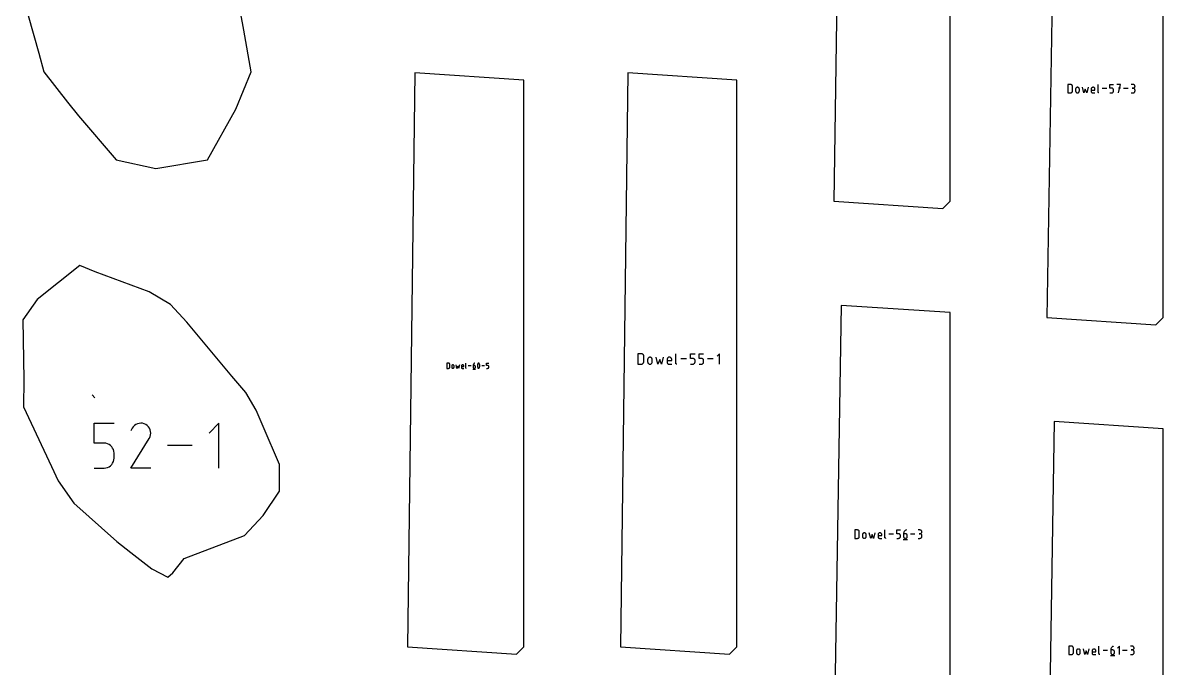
# Model space of a CAD drawing. Extents: x 0 to 12.2, y 0 to 12.
# Drawn here: x 7.122 to 8.593, y 9.373 to 10.206 of the extents above; entities that cross this region are included whole.
import ezdxf

# ---------------------------------------------------------------- set-up
doc = ezdxf.new("R2010")
doc.units = 0

msp = doc.modelspace()

# ---------------------------------------------------------------- linework, layer by layer
at = {"layer": 'annotation', "color": 1}
for p, q in [((8.474048, 10.126376), (8.470446, 10.126376)), ((8.470446, 10.126376), (8.470446, 10.115574)), ((8.474478, 10.126337), (8.474048, 10.126376)), ((8.474882, 10.126225), (8.474478, 10.126337)), ((8.475255, 10.126047), (8.474882, 10.126225)), ((8.47559, 10.12581), (8.475255, 10.126047)), ((8.475879, 10.125521), (8.47559, 10.12581)), ((8.476115, 10.125185), (8.475879, 10.125521)), ((8.476293, 10.124811), (8.476115, 10.125185)), ((8.476405, 10.124405), (8.476293, 10.124811)), ((8.476443, 10.123974), (8.476405, 10.124405)), ((8.476443, 10.117982), (8.476443, 10.123974)), ((8.476443, 10.123974), (8.476443, 10.123974)), ((8.481058, 10.121916), (8.480821, 10.121582)), ((8.481348, 10.122204), (8.481058, 10.121916)), ((8.481683, 10.12244), (8.481348, 10.122204)), ((8.482057, 10.122617), (8.481683, 10.12244)), ((8.482464, 10.122728), (8.482057, 10.122617)), ((8.482895, 10.122767), (8.482464, 10.122728)), ((8.483327, 10.122728), (8.482895, 10.122767)), ((8.482895, 10.122767), (8.482895, 10.122767)), ((8.483733, 10.122617), (8.483327, 10.122728)), ((8.484107, 10.12244), (8.483733, 10.122617)), ((8.484442, 10.122204), (8.484107, 10.12244)), ((8.484731, 10.121916), (8.484442, 10.122204)), ((8.484968, 10.121582), (8.484731, 10.121916)), ((8.491152, 10.115574), (8.489347, 10.122767)), ((8.496552, 10.122767), (8.494747, 10.115574)), ((8.501168, 10.121925), (8.500931, 10.12159)), ((8.501457, 10.122214), (8.501168, 10.121925)), ((8.501792, 10.122451), (8.501457, 10.122214)), ((8.502165, 10.122629), (8.501792, 10.122451)), ((8.502571, 10.12274), (8.502165, 10.122629)), ((8.503001, 10.122779), (8.502571, 10.12274)), ((8.503433, 10.12274), (8.503001, 10.122779)), ((8.503001, 10.122779), (8.503001, 10.122779)), ((8.503838, 10.122629), (8.503433, 10.12274)), ((8.504212, 10.122451), (8.503838, 10.122629)), ((8.504547, 10.122214), (8.504212, 10.122451)), ((8.504836, 10.121925), (8.504547, 10.122214)), ((8.505072, 10.12159), (8.504836, 10.121925)), ((8.50945, 10.11678), (8.50945, 10.126384)), ((8.524664, 10.121566), (8.524664, 10.126376)), ((8.524664, 10.126376), (8.529461, 10.126376)), ((8.538315, 10.126376), (8.533512, 10.126376)), ((8.535913, 10.115574), (8.538315, 10.126376)), ((8.55472, 10.126363), (8.552322, 10.126363)), ((8.555152, 10.126324), (8.55472, 10.126363)), ((8.555557, 10.126213), (8.555152, 10.126324)), ((8.555931, 10.126035), (8.555557, 10.126213)), ((8.555557, 10.121716), (8.555931, 10.121894)), ((8.556266, 10.125798), (8.555931, 10.126035)), ((8.555931, 10.121894), (8.556266, 10.122131)), ((8.556555, 10.125509), (8.556266, 10.125798)), ((8.556266, 10.122131), (8.556555, 10.122421)), ((8.556791, 10.125175), (8.556555, 10.125509)), ((8.556555, 10.122421), (8.556791, 10.122756)), ((8.556969, 10.124802), (8.556791, 10.125175)), ((8.556791, 10.122756), (8.556969, 10.12313)), ((8.55708, 10.124397), (8.556969, 10.124802)), ((8.556969, 10.12313), (8.55708, 10.123536)), ((8.557119, 10.123968), (8.55708, 10.124397)), ((8.55708, 10.123536), (8.557119, 10.123968)), ((8.557119, 10.123968), (8.557119, 10.123968)), ((8.470446, 10.115581), (8.474048, 10.115581)), ((8.470446, 10.115574), (8.470446, 10.115581)), ((8.474048, 10.115581), (8.474478, 10.11562)), ((8.474048, 10.115581), (8.474048, 10.115581)), ((8.474478, 10.11562), (8.474882, 10.115732)), ((8.474882, 10.115732), (8.475255, 10.115909)), ((8.475255, 10.115909), (8.47559, 10.116146)), ((8.47559, 10.116146), (8.475879, 10.116436)), ((8.475879, 10.116436), (8.476115, 10.116771)), ((8.476115, 10.116771), (8.476293, 10.117145)), ((8.476293, 10.117145), (8.476405, 10.117551)), ((8.476405, 10.117551), (8.476443, 10.117982)), ((8.480532, 10.120803), (8.480493, 10.120371)), ((8.480493, 10.120371), (8.480493, 10.117976)), ((8.480493, 10.117976), (8.480493, 10.117976)), ((8.480493, 10.117976), (8.480532, 10.117545)), ((8.480644, 10.121208), (8.480532, 10.120803)), ((8.480532, 10.117545), (8.480644, 10.117139)), ((8.480821, 10.121582), (8.480644, 10.121208)), ((8.480644, 10.117139), (8.480821, 10.116764)), ((8.480821, 10.116764), (8.481058, 10.116429)), ((8.481058, 10.116429), (8.481348, 10.11614)), ((8.481348, 10.11614), (8.481683, 10.115903)), ((8.481683, 10.115903), (8.482057, 10.115725)), ((8.482057, 10.115725), (8.482464, 10.115613)), ((8.482464, 10.115613), (8.482895, 10.115574)), ((8.482895, 10.115574), (8.483327, 10.115613)), ((8.482895, 10.115574), (8.482895, 10.115574)), ((8.483327, 10.115613), (8.483733, 10.115725)), ((8.483733, 10.115725), (8.484107, 10.115903)), ((8.484107, 10.115903), (8.484442, 10.11614)), ((8.484442, 10.11614), (8.484732, 10.116429)), ((8.484732, 10.116429), (8.484969, 10.116764)), ((8.485146, 10.121208), (8.484968, 10.121582)), ((8.484969, 10.116764), (8.485146, 10.117139)), ((8.485258, 10.120803), (8.485146, 10.121208)), ((8.485146, 10.117139), (8.485258, 10.117545)), ((8.485296, 10.120371), (8.485258, 10.120803)), ((8.485258, 10.117545), (8.485296, 10.117976)), ((8.485296, 10.117976), (8.485296, 10.120371)), ((8.485296, 10.120371), (8.485296, 10.120371)), ((8.49295, 10.120371), (8.491152, 10.115574)), ((8.494747, 10.115574), (8.49295, 10.120371)), ((8.500641, 10.120811), (8.500603, 10.120381)), ((8.500603, 10.120381), (8.500603, 10.117382)), ((8.500603, 10.119177), (8.5054, 10.119177)), ((8.500603, 10.117382), (8.500603, 10.117382)), ((8.500603, 10.117382), (8.500632, 10.117056)), ((8.500632, 10.117056), (8.500715, 10.11675)), ((8.500753, 10.121217), (8.500641, 10.120811)), ((8.500715, 10.11675), (8.500849, 10.116469)), ((8.500931, 10.12159), (8.500753, 10.121217)), ((8.500849, 10.116469), (8.501026, 10.116216)), ((8.501026, 10.116216), (8.501243, 10.115999)), ((8.501243, 10.115999), (8.501495, 10.11582)), ((8.501495, 10.11582), (8.501775, 10.115687)), ((8.501775, 10.115687), (8.50208, 10.115603)), ((8.50208, 10.115603), (8.502404, 10.115574)), ((8.502404, 10.115574), (8.505399, 10.115574)), ((8.50525, 10.121217), (8.505072, 10.12159)), ((8.505361, 10.120811), (8.50525, 10.121217)), ((8.5054, 10.120381), (8.505361, 10.120811)), ((8.5054, 10.119177), (8.5054, 10.120381)), ((8.5054, 10.120381), (8.5054, 10.120381)), ((8.509469, 10.116563), (8.50945, 10.11678)), ((8.509525, 10.116358), (8.509469, 10.116563)), ((8.509614, 10.11617), (8.509525, 10.116358)), ((8.509733, 10.116001), (8.509614, 10.11617)), ((8.509878, 10.115856), (8.509733, 10.116001)), ((8.510047, 10.115737), (8.509878, 10.115856)), ((8.510235, 10.115648), (8.510047, 10.115737)), ((8.51044, 10.115592), (8.510235, 10.115648)), ((8.510657, 10.115573), (8.51044, 10.115592)), ((8.510657, 10.115573), (8.510657, 10.115573)), ((8.520615, 10.120975), (8.514709, 10.120975)), ((8.527063, 10.121566), (8.524664, 10.121566)), ((8.524664, 10.115574), (8.527063, 10.115574)), ((8.527494, 10.121527), (8.527063, 10.121566)), ((8.527063, 10.115574), (8.527493, 10.115613)), ((8.527063, 10.115574), (8.527063, 10.115574)), ((8.527493, 10.115613), (8.527899, 10.115725)), ((8.527899, 10.121416), (8.527494, 10.121527)), ((8.528273, 10.121239), (8.527899, 10.121416)), ((8.527899, 10.115725), (8.528272, 10.115902)), ((8.528272, 10.115902), (8.528607, 10.116139)), ((8.528608, 10.121003), (8.528273, 10.121239)), ((8.528607, 10.116139), (8.528897, 10.116429)), ((8.528897, 10.120715), (8.528608, 10.121003)), ((8.529134, 10.120381), (8.528897, 10.120715)), ((8.528897, 10.116429), (8.529133, 10.116764)), ((8.529133, 10.116764), (8.529311, 10.117138)), ((8.529311, 10.120007), (8.529134, 10.120381)), ((8.529423, 10.119602), (8.529311, 10.120007)), ((8.529311, 10.117138), (8.529423, 10.117544)), ((8.529461, 10.119171), (8.529423, 10.119602)), ((8.529423, 10.117544), (8.529461, 10.117976)), ((8.529461, 10.117976), (8.529461, 10.119171)), ((8.529461, 10.119171), (8.529461, 10.119171)), ((8.538315, 10.121566), (8.535913, 10.121566)), ((8.548272, 10.120975), (8.542366, 10.120975)), ((8.552322, 10.115575), (8.55472, 10.115575)), ((8.55472, 10.121566), (8.553519, 10.121566)), ((8.553519, 10.121566), (8.55472, 10.121566)), ((8.55472, 10.121566), (8.555152, 10.121605)), ((8.555152, 10.121527), (8.55472, 10.121566)), ((8.55472, 10.121566), (8.55472, 10.121566)), ((8.55472, 10.115575), (8.555152, 10.115613)), ((8.55472, 10.115575), (8.55472, 10.115575)), ((8.555152, 10.121605), (8.555557, 10.121716)), ((8.555557, 10.121416), (8.555152, 10.121527)), ((8.555152, 10.115613), (8.555557, 10.115725)), ((8.555931, 10.121238), (8.555557, 10.121416)), ((8.555557, 10.115725), (8.555931, 10.115903)), ((8.556266, 10.121001), (8.555931, 10.121238)), ((8.555931, 10.115903), (8.556266, 10.116139)), ((8.556555, 10.120712), (8.556266, 10.121001)), ((8.556266, 10.116139), (8.556555, 10.116428)), ((8.556791, 10.120378), (8.556555, 10.120712)), ((8.556555, 10.116428), (8.556791, 10.116763)), ((8.556969, 10.120005), (8.556791, 10.120378)), ((8.556791, 10.116763), (8.556969, 10.117135)), ((8.55708, 10.1196), (8.556969, 10.120005)), ((8.556969, 10.117135), (8.55708, 10.11754)), ((8.557119, 10.119171), (8.55708, 10.1196)), ((8.55708, 10.11754), (8.557119, 10.11797)), ((8.557119, 10.11797), (8.557119, 10.119171)), ((8.557119, 10.119171), (8.557119, 10.119171)), ((7.920303, 9.778898), (7.915801, 9.778898)), ((7.915801, 9.778898), (7.915801, 9.765396)), ((7.92084, 9.778849), (7.920303, 9.778898)), ((7.921346, 9.77871), (7.92084, 9.778849)), ((7.921812, 9.778487), (7.921346, 9.77871)), ((7.92223, 9.778191), (7.921812, 9.778487)), ((7.922592, 9.777829), (7.92223, 9.778191)), ((7.922888, 9.77741), (7.922592, 9.777829)), ((7.923109, 9.776942), (7.922888, 9.77741)), ((7.923249, 9.776435), (7.923109, 9.776942)), ((7.923297, 9.775895), (7.923249, 9.776435)), ((7.923297, 9.768406), (7.923297, 9.775895)), ((7.923297, 9.775895), (7.923297, 9.775895)), ((7.928408, 9.771932), (7.92836, 9.771393)), ((7.92836, 9.771393), (7.92836, 9.768399)), ((7.928548, 9.772439), (7.928408, 9.771932)), ((7.92877, 9.772905), (7.928548, 9.772439)), ((7.929066, 9.773323), (7.92877, 9.772905)), ((7.929428, 9.773683), (7.929066, 9.773323)), ((7.929847, 9.773978), (7.929428, 9.773683)), ((7.930315, 9.7742), (7.929847, 9.773978)), ((7.930823, 9.774338), (7.930315, 9.7742)), ((7.931362, 9.774386), (7.930823, 9.774338)), ((7.931901, 9.774338), (7.931362, 9.774386)), ((7.931362, 9.774386), (7.931362, 9.774386)), ((7.932409, 9.7742), (7.931901, 9.774338)), ((7.932877, 9.773978), (7.932409, 9.7742)), ((7.933296, 9.773683), (7.932877, 9.773978)), ((7.933657, 9.773323), (7.933296, 9.773683)), ((7.933954, 9.772905), (7.933657, 9.773323)), ((7.934176, 9.772439), (7.933954, 9.772905)), ((7.934315, 9.771932), (7.934176, 9.772439)), ((7.934364, 9.771393), (7.934315, 9.771932)), ((7.934364, 9.768399), (7.934364, 9.771393)), ((7.934364, 9.771393), (7.934364, 9.771393)), ((7.941683, 9.765396), (7.939427, 9.774386)), ((7.94393, 9.771393), (7.941683, 9.765396)), ((7.946178, 9.765396), (7.94393, 9.771393)), ((7.948433, 9.774386), (7.946178, 9.765396)), ((7.953545, 9.771942), (7.953497, 9.771404)), ((7.953497, 9.771404), (7.953497, 9.767656)), ((7.953497, 9.769899), (7.959493, 9.769899)), ((7.953684, 9.772449), (7.953545, 9.771942)), ((7.953907, 9.772916), (7.953684, 9.772449)), ((7.954203, 9.773334), (7.953907, 9.772916)), ((7.954564, 9.773696), (7.954203, 9.773334)), ((7.954983, 9.773992), (7.954564, 9.773696)), ((7.95545, 9.774214), (7.954983, 9.773992)), ((7.955957, 9.774354), (7.95545, 9.774214)), ((7.956495, 9.774402), (7.955957, 9.774354)), ((7.957034, 9.774354), (7.956495, 9.774402)), ((7.956495, 9.774402), (7.956495, 9.774402)), ((7.957541, 9.774214), (7.957034, 9.774354)), ((7.958008, 9.773992), (7.957541, 9.774214)), ((7.958427, 9.773696), (7.958008, 9.773992)), ((7.958788, 9.773334), (7.958427, 9.773696)), ((7.959084, 9.772916), (7.958788, 9.773334)), ((7.959305, 9.772449), (7.959084, 9.772916)), ((7.959445, 9.771942), (7.959305, 9.772449)), ((7.959493, 9.771404), (7.959445, 9.771942)), ((7.959493, 9.769899), (7.959493, 9.771404)), ((7.959493, 9.771404), (7.959493, 9.771404)), ((7.964555, 9.766904), (7.964555, 9.778908)), ((7.978512, 9.772147), (7.97113, 9.772147)), ((7.983574, 9.772885), (7.983574, 9.778898)), ((7.983574, 9.778898), (7.98957, 9.778898)), ((7.986572, 9.772885), (7.983574, 9.772885)), ((7.98711, 9.772837), (7.986572, 9.772885)), ((7.987617, 9.772698), (7.98711, 9.772837)), ((7.988084, 9.772477), (7.987617, 9.772698)), ((7.988503, 9.772182), (7.988084, 9.772477)), ((7.988864, 9.771822), (7.988503, 9.772182)), ((7.98916, 9.771404), (7.988864, 9.771822)), ((7.989382, 9.770937), (7.98916, 9.771404)), ((7.989522, 9.77043), (7.989382, 9.770937)), ((7.98957, 9.769891), (7.989522, 9.77043)), ((7.98957, 9.768398), (7.98957, 9.769891)), ((7.98957, 9.769891), (7.98957, 9.769891)), ((7.994633, 9.772885), (7.994633, 9.778898)), ((7.994633, 9.778898), (8.000629, 9.778898)), ((7.997631, 9.772885), (7.994633, 9.772885)), ((7.99817, 9.772837), (7.997631, 9.772885)), ((7.998676, 9.772698), (7.99817, 9.772837)), ((7.999143, 9.772477), (7.998676, 9.772698)), ((7.999562, 9.772182), (7.999143, 9.772477)), ((7.999923, 9.771822), (7.999562, 9.772182)), ((8.00022, 9.771404), (7.999923, 9.771822)), ((8.000442, 9.770937), (8.00022, 9.771404)), ((8.000581, 9.77043), (8.000442, 9.770937)), ((8.000629, 9.769891), (8.000581, 9.77043)), ((8.000629, 9.768398), (8.000629, 9.769891)), ((8.000629, 9.769891), (8.000629, 9.769891)), ((8.013076, 9.772147), (8.005694, 9.772147)), ((8.02114, 9.778898), (8.018138, 9.775895)), ((8.02114, 9.765396), (8.02114, 9.778898)), ((7.671575, 9.766732), (7.669324, 9.766732)), ((7.669324, 9.766732), (7.669324, 9.759982)), ((7.669324, 9.759986), (7.671575, 9.759986)), ((7.669324, 9.759982), (7.669324, 9.759986)), ((7.671844, 9.766708), (7.671575, 9.766732)), ((7.671575, 9.759986), (7.671844, 9.76001)), ((7.671575, 9.759986), (7.671575, 9.759986)), ((7.672097, 9.766638), (7.671844, 9.766708)), ((7.671844, 9.76001), (7.672097, 9.76008)), ((7.67233, 9.766527), (7.672097, 9.766638)), ((7.672097, 9.76008), (7.67233, 9.760191)), ((7.672539, 9.766379), (7.67233, 9.766527)), ((7.67233, 9.760191), (7.672539, 9.760339)), ((7.67272, 9.766198), (7.672539, 9.766379)), ((7.672539, 9.760339), (7.67272, 9.76052)), ((7.672868, 9.765989), (7.67272, 9.766198)), ((7.67272, 9.76052), (7.672868, 9.760729)), ((7.672978, 9.765755), (7.672868, 9.765989)), ((7.672868, 9.760729), (7.672978, 9.760963)), ((7.673048, 9.765501), (7.672978, 9.765755)), ((7.672978, 9.760963), (7.673048, 9.761217)), ((7.673072, 9.765231), (7.673048, 9.765501)), ((7.673048, 9.761217), (7.673072, 9.761487)), ((7.673072, 9.761487), (7.673072, 9.765231)), ((7.673072, 9.765231), (7.673072, 9.765231)), ((7.675628, 9.763249), (7.675604, 9.76298)), ((7.675604, 9.76298), (7.675604, 9.761483)), ((7.675604, 9.761483), (7.675604, 9.761483)), ((7.675604, 9.761483), (7.675628, 9.761213)), ((7.675698, 9.763503), (7.675628, 9.763249)), ((7.675628, 9.761213), (7.675698, 9.760959)), ((7.675809, 9.763736), (7.675698, 9.763503)), ((7.675698, 9.760959), (7.675809, 9.760725)), ((7.675957, 9.763945), (7.675809, 9.763736)), ((7.675809, 9.760725), (7.675957, 9.760516)), ((7.676138, 9.764125), (7.675957, 9.763945)), ((7.675957, 9.760516), (7.676138, 9.760335)), ((7.676347, 9.764273), (7.676138, 9.764125)), ((7.676138, 9.760335), (7.676347, 9.760187)), ((7.676581, 9.764383), (7.676347, 9.764273)), ((7.676347, 9.760187), (7.676581, 9.760076)), ((7.676835, 9.764453), (7.676581, 9.764383)), ((7.676581, 9.760076), (7.676835, 9.760006)), ((7.677105, 9.764477), (7.676835, 9.764453)), ((7.676835, 9.760006), (7.677105, 9.759982)), ((7.677374, 9.764453), (7.677105, 9.764477)), ((7.677105, 9.764477), (7.677105, 9.764477)), ((7.677105, 9.759982), (7.677375, 9.760006)), ((7.677105, 9.759982), (7.677105, 9.759982)), ((7.677628, 9.764383), (7.677374, 9.764453)), ((7.677375, 9.760006), (7.677628, 9.760076)), ((7.677862, 9.764273), (7.677628, 9.764383)), ((7.677628, 9.760076), (7.677862, 9.760187)), ((7.678072, 9.764125), (7.677862, 9.764273)), ((7.677862, 9.760187), (7.678072, 9.760335)), ((7.678252, 9.763945), (7.678072, 9.764125)), ((7.678072, 9.760335), (7.678253, 9.760516)), ((7.678401, 9.763736), (7.678252, 9.763945)), ((7.678253, 9.760516), (7.678401, 9.760725)), ((7.678512, 9.763503), (7.678401, 9.763736)), ((7.678401, 9.760725), (7.678512, 9.760959)), ((7.678581, 9.763249), (7.678512, 9.763503)), ((7.678512, 9.760959), (7.678581, 9.761213)), ((7.678606, 9.76298), (7.678581, 9.763249)), ((7.678581, 9.761213), (7.678606, 9.761483)), ((7.678606, 9.761483), (7.678606, 9.76298)), ((7.678606, 9.76298), (7.678606, 9.76298)), ((7.682265, 9.759982), (7.681137, 9.764477)), ((7.683389, 9.76298), (7.682265, 9.759982)), ((7.684513, 9.759982), (7.683389, 9.76298)), ((7.68564, 9.764477), (7.684513, 9.759982)), ((7.688196, 9.763255), (7.688172, 9.762986)), ((7.688172, 9.762986), (7.688172, 9.761111)), ((7.688172, 9.762233), (7.69117, 9.762233)), ((7.688172, 9.761111), (7.688172, 9.761111)), ((7.688172, 9.761111), (7.68819, 9.760908)), ((7.68819, 9.760908), (7.688242, 9.760717)), ((7.688266, 9.763508), (7.688196, 9.763255)), ((7.688242, 9.760717), (7.688326, 9.760541)), ((7.688377, 9.763741), (7.688266, 9.763508)), ((7.688326, 9.760541), (7.688437, 9.760383)), ((7.688525, 9.763951), (7.688377, 9.763741)), ((7.688437, 9.760383), (7.688573, 9.760247)), ((7.688706, 9.764132), (7.688525, 9.763951)), ((7.688573, 9.760247), (7.68873, 9.760135)), ((7.688915, 9.76428), (7.688706, 9.764132)), ((7.68873, 9.760135), (7.688905, 9.760052)), ((7.688905, 9.760052), (7.689095, 9.76)), ((7.689149, 9.764391), (7.688915, 9.76428)), ((7.689095, 9.76), (7.689298, 9.759981)), ((7.689402, 9.76446), (7.689149, 9.764391)), ((7.689298, 9.759981), (7.69117, 9.759981)), ((7.689671, 9.764485), (7.689402, 9.76446)), ((7.689941, 9.76446), (7.689671, 9.764485)), ((7.689671, 9.764485), (7.689671, 9.764485)), ((7.690194, 9.764391), (7.689941, 9.76446)), ((7.690428, 9.76428), (7.690194, 9.764391)), ((7.690637, 9.764132), (7.690428, 9.76428)), ((7.690818, 9.763951), (7.690637, 9.764132)), ((7.690966, 9.763741), (7.690818, 9.763951)), ((7.691076, 9.763508), (7.690966, 9.763741)), ((7.691146, 9.763255), (7.691076, 9.763508)), ((7.69117, 9.762986), (7.691146, 9.763255)), ((7.69117, 9.762233), (7.69117, 9.762986)), ((7.69117, 9.762986), (7.69117, 9.762986)), ((7.693701, 9.760735), (7.693701, 9.766738)), ((7.693714, 9.760599), (7.693701, 9.760735)), ((7.693749, 9.760471), (7.693714, 9.760599)), ((7.693804, 9.760354), (7.693749, 9.760471)), ((7.693879, 9.760248), (7.693804, 9.760354)), ((7.693969, 9.760158), (7.693879, 9.760248)), ((7.694075, 9.760083), (7.693969, 9.760158)), ((7.694192, 9.760028), (7.694075, 9.760083)), ((7.69432, 9.759993), (7.694192, 9.760028)), ((7.694456, 9.759981), (7.69432, 9.759993)), ((7.694456, 9.759981), (7.694456, 9.759981)), ((7.70068, 9.763357), (7.696989, 9.763357)), ((7.703023, 9.759138), (7.706398, 9.759138)), ((7.703244, 9.764182), (7.703211, 9.763726)), ((7.703211, 9.763726), (7.703211, 9.761482)), ((7.70471, 9.763726), (7.703211, 9.763726)), ((7.703211, 9.761482), (7.703211, 9.761482)), ((7.703211, 9.761482), (7.703235, 9.761213)), ((7.703235, 9.761213), (7.703305, 9.760959)), ((7.703341, 9.764621), (7.703244, 9.764182)), ((7.703305, 9.760959), (7.703416, 9.760725)), ((7.703497, 9.765036), (7.703341, 9.764621)), ((7.703416, 9.760725), (7.703564, 9.760516)), ((7.703709, 9.765422), (7.703497, 9.765036)), ((7.703564, 9.760516), (7.703745, 9.760335)), ((7.703973, 9.765774), (7.703709, 9.765422)), ((7.703745, 9.760335), (7.703954, 9.760187)), ((7.703954, 9.760187), (7.704187, 9.760076)), ((7.704284, 9.766087), (7.703973, 9.765774)), ((7.704187, 9.760076), (7.704441, 9.760006)), ((7.704639, 9.766354), (7.704284, 9.766087)), ((7.704441, 9.760006), (7.70471, 9.759982)), ((7.705033, 9.766571), (7.704639, 9.766354)), ((7.704979, 9.763702), (7.70471, 9.763726)), ((7.70471, 9.759982), (7.704979, 9.760006)), ((7.70471, 9.759982), (7.70471, 9.759982)), ((7.705233, 9.763633), (7.704979, 9.763702)), ((7.704979, 9.760006), (7.705233, 9.760076)), ((7.705462, 9.766732), (7.705033, 9.766571)), ((7.705467, 9.763522), (7.705233, 9.763633)), ((7.705233, 9.760076), (7.705467, 9.760187)), ((7.705462, 9.766732), (7.705462, 9.766732)), ((7.705676, 9.763375), (7.705467, 9.763522)), ((7.705467, 9.760187), (7.705676, 9.760335)), ((7.705856, 9.763194), (7.705676, 9.763375)), ((7.705676, 9.760335), (7.705856, 9.760516)), ((7.706004, 9.762986), (7.705856, 9.763194)), ((7.705856, 9.760516), (7.706004, 9.760725)), ((7.706115, 9.762752), (7.706004, 9.762986)), ((7.706004, 9.760725), (7.706115, 9.760959)), ((7.706185, 9.762499), (7.706115, 9.762752)), ((7.706115, 9.760959), (7.706185, 9.761213)), ((7.706209, 9.762229), (7.706185, 9.762499)), ((7.706185, 9.761213), (7.706209, 9.761482)), ((7.706209, 9.761482), (7.706209, 9.762229)), ((7.706209, 9.762229), (7.706209, 9.762229)), ((7.708805, 9.764324), (7.708741, 9.763678)), ((7.708741, 9.763678), (7.708741, 9.763029)), ((7.708741, 9.763029), (7.708805, 9.762382)), ((7.708935, 9.764963), (7.708805, 9.764324)), ((7.708805, 9.762382), (7.708935, 9.761742)), ((7.709129, 9.765589), (7.708935, 9.764963)), ((7.708935, 9.761742), (7.709129, 9.761115)), ((7.709388, 9.766198), (7.709129, 9.765589)), ((7.709129, 9.761115), (7.709388, 9.760505)), ((7.709475, 9.766343), (7.709388, 9.766198)), ((7.709388, 9.766198), (7.709388, 9.766198)), ((7.709388, 9.760505), (7.709388, 9.760505)), ((7.709388, 9.760505), (7.709421, 9.760444)), ((7.709421, 9.760444), (7.709458, 9.760385)), ((7.709458, 9.760385), (7.709499, 9.76033)), ((7.709583, 9.766466), (7.709475, 9.766343)), ((7.709499, 9.76033), (7.709544, 9.760277)), ((7.709544, 9.760277), (7.709594, 9.760229)), ((7.70971, 9.766567), (7.709583, 9.766466)), ((7.709594, 9.760229), (7.709646, 9.760183)), ((7.709646, 9.760183), (7.709702, 9.760142)), ((7.709702, 9.760142), (7.709762, 9.760104)), ((7.709851, 9.766644), (7.70971, 9.766567)), ((7.709762, 9.760104), (7.709825, 9.760071)), ((7.709825, 9.760071), (7.709825, 9.760071)), ((7.709825, 9.760071), (7.709982, 9.760012)), ((7.710002, 9.766696), (7.709851, 9.766644)), ((7.709982, 9.760012), (7.710142, 9.759983)), ((7.710161, 9.766722), (7.710002, 9.766696)), ((7.710142, 9.759983), (7.710304, 9.759982)), ((7.710323, 9.766721), (7.710161, 9.766722)), ((7.710304, 9.759982), (7.710462, 9.760008)), ((7.710484, 9.76669), (7.710323, 9.766721)), ((7.710462, 9.760008), (7.710613, 9.760061)), ((7.710643, 9.76663), (7.710484, 9.76669)), ((7.710613, 9.760061), (7.710753, 9.760138)), ((7.710703, 9.766599), (7.710643, 9.76663)), ((7.710643, 9.76663), (7.710643, 9.76663)), ((7.710761, 9.766562), (7.710703, 9.766599)), ((7.710753, 9.760138), (7.71088, 9.760238)), ((7.710817, 9.766521), (7.710761, 9.766562)), ((7.710869, 9.766476), (7.710817, 9.766521)), ((7.710918, 9.766427), (7.710869, 9.766476)), ((7.71088, 9.760238), (7.710988, 9.760361)), ((7.710963, 9.766374), (7.710918, 9.766427)), ((7.711005, 9.766319), (7.710963, 9.766374)), ((7.710988, 9.760361), (7.711076, 9.760506)), ((7.711043, 9.76626), (7.711005, 9.766319)), ((7.711076, 9.766198), (7.711043, 9.76626)), ((7.711336, 9.765588), (7.711076, 9.766198)), ((7.711076, 9.766198), (7.711076, 9.766198)), ((7.711076, 9.760506), (7.711336, 9.761114)), ((7.711076, 9.760506), (7.711076, 9.760506)), ((7.711531, 9.764961), (7.711336, 9.765588)), ((7.711336, 9.761114), (7.711531, 9.76174)), ((7.711661, 9.764322), (7.711531, 9.764961)), ((7.711531, 9.76174), (7.711661, 9.762379)), ((7.711726, 9.763675), (7.711661, 9.764322)), ((7.711661, 9.762379), (7.711726, 9.763026)), ((7.711726, 9.763026), (7.711726, 9.763675)), ((7.717948, 9.763357), (7.714257, 9.763357)), ((7.720479, 9.763726), (7.720479, 9.766732)), ((7.720479, 9.766732), (7.723477, 9.766732)), ((7.721978, 9.763726), (7.720479, 9.763726)), ((7.720479, 9.759982), (7.721978, 9.759982)), ((7.722248, 9.763702), (7.721978, 9.763726)), ((7.721978, 9.759982), (7.722247, 9.760006)), ((7.721978, 9.759982), (7.721978, 9.759982)), ((7.722247, 9.760006), (7.722501, 9.760076)), ((7.722501, 9.763633), (7.722248, 9.763702)), ((7.722735, 9.763522), (7.722501, 9.763633)), ((7.722501, 9.760076), (7.722734, 9.760187)), ((7.722734, 9.760187), (7.722944, 9.760335)), ((7.722944, 9.763375), (7.722735, 9.763522)), ((7.723125, 9.763194), (7.722944, 9.763375)), ((7.722944, 9.760335), (7.723124, 9.760516)), ((7.723124, 9.760516), (7.723272, 9.760725)), ((7.723273, 9.762986), (7.723125, 9.763194)), ((7.723272, 9.760725), (7.723384, 9.760959)), ((7.723384, 9.762752), (7.723273, 9.762986)), ((7.723453, 9.762499), (7.723384, 9.762752)), ((7.723384, 9.760959), (7.723453, 9.761213)), ((7.723477, 9.762229), (7.723453, 9.762499)), ((7.723453, 9.761213), (7.723477, 9.761482)), ((7.723477, 9.761482), (7.723477, 9.762229)), ((7.723477, 9.762229), (7.723477, 9.762229)), ((7.915801, 9.765405), (7.920303, 9.765405)), ((7.915801, 9.765396), (7.915801, 9.765405)), ((7.920303, 9.765405), (7.92084, 9.765453)), ((7.920303, 9.765405), (7.920303, 9.765405)), ((7.92084, 9.765453), (7.921346, 9.765593)), ((7.921346, 9.765593), (7.921812, 9.765815)), ((7.921812, 9.765815), (7.92223, 9.766111)), ((7.92223, 9.766111), (7.922592, 9.766473)), ((7.922592, 9.766473), (7.922888, 9.766892)), ((7.922888, 9.766892), (7.923109, 9.767359)), ((7.923109, 9.767359), (7.923249, 9.767867)), ((7.923249, 9.767867), (7.923297, 9.768406)), ((7.92836, 9.768399), (7.92836, 9.768399)), ((7.92836, 9.768399), (7.928408, 9.767859)), ((7.928408, 9.767859), (7.928548, 9.767352)), ((7.928548, 9.767352), (7.92877, 9.766884)), ((7.92877, 9.766884), (7.929066, 9.766465)), ((7.929066, 9.766465), (7.929428, 9.766103)), ((7.929428, 9.766103), (7.929847, 9.765806)), ((7.929847, 9.765806), (7.930315, 9.765584)), ((7.930315, 9.765584), (7.930823, 9.765445)), ((7.930823, 9.765445), (7.931362, 9.765396)), ((7.931362, 9.765396), (7.931902, 9.765445)), ((7.931362, 9.765396), (7.931362, 9.765396)), ((7.931902, 9.765445), (7.932409, 9.765584)), ((7.932409, 9.765584), (7.932877, 9.765806)), ((7.932877, 9.765806), (7.933296, 9.766103)), ((7.933296, 9.766103), (7.933658, 9.766465)), ((7.933658, 9.766465), (7.933954, 9.766884)), ((7.933954, 9.766884), (7.934176, 9.767352)), ((7.934176, 9.767352), (7.934315, 9.767859)), ((7.934315, 9.767859), (7.934364, 9.768399)), ((7.953497, 9.767656), (7.953497, 9.767656)), ((7.953497, 9.767656), (7.953533, 9.767249)), ((7.953533, 9.767249), (7.953637, 9.766866)), ((7.953637, 9.766866), (7.953804, 9.766514)), ((7.953804, 9.766514), (7.954026, 9.766199)), ((7.954026, 9.766199), (7.954298, 9.765927)), ((7.954298, 9.765927), (7.954612, 9.765704)), ((7.954612, 9.765704), (7.954963, 9.765537)), ((7.954963, 9.765537), (7.955343, 9.765432)), ((7.955343, 9.765432), (7.955748, 9.765396)), ((7.955748, 9.765396), (7.959492, 9.765396)), ((7.96458, 9.766632), (7.964555, 9.766904)), ((7.96465, 9.766376), (7.96458, 9.766632)), ((7.964761, 9.76614), (7.96465, 9.766376)), ((7.96491, 9.76593), (7.964761, 9.76614)), ((7.965091, 9.765748), (7.96491, 9.76593)), ((7.965302, 9.765599), (7.965091, 9.765748)), ((7.965537, 9.765488), (7.965302, 9.765599)), ((7.965793, 9.765418), (7.965537, 9.765488)), ((7.966065, 9.765394), (7.965793, 9.765418)), ((7.966065, 9.765394), (7.966065, 9.765394)), ((7.983574, 9.765396), (7.986572, 9.765396)), ((7.986572, 9.765396), (7.98711, 9.765445)), ((7.986572, 9.765396), (7.986572, 9.765396)), ((7.98711, 9.765445), (7.987617, 9.765584)), ((7.987617, 9.765584), (7.988084, 9.765806)), ((7.988084, 9.765806), (7.988502, 9.766102)), ((7.988502, 9.766102), (7.988864, 9.766464)), ((7.988864, 9.766464), (7.98916, 9.766883)), ((7.98916, 9.766883), (7.989382, 9.767351)), ((7.989382, 9.767351), (7.989522, 9.767858)), ((7.989522, 9.767858), (7.98957, 9.768398)), ((7.994633, 9.765396), (7.997631, 9.765396)), ((7.997631, 9.765396), (7.998169, 9.765445)), ((7.997631, 9.765396), (7.997631, 9.765396)), ((7.998169, 9.765445), (7.998676, 9.765584)), ((7.998676, 9.765584), (7.999143, 9.765806)), ((7.999143, 9.765806), (7.999562, 9.766102)), ((7.999562, 9.766102), (7.999923, 9.766464)), ((7.999923, 9.766464), (8.000219, 9.766883)), ((8.000219, 9.766883), (8.000441, 9.767351)), ((8.000441, 9.767351), (8.000581, 9.767858)), ((8.000581, 9.767858), (8.000629, 9.768398)), ((7.211941, 9.725832), (7.215098, 9.721733)), ((7.214226, 9.663415), (7.214226, 9.689203)), ((7.214226, 9.689203), (7.239945, 9.689203)), ((7.263391, 9.682764), (7.261702, 9.679525)), ((7.264731, 9.684664), (7.263391, 9.682764)), ((7.266339, 9.686251), (7.264731, 9.684664)), ((7.268165, 9.68751), (7.266339, 9.686251)), ((7.270162, 9.688431), (7.268165, 9.68751)), ((7.27228, 9.688999), (7.270162, 9.688431)), ((7.274469, 9.689202), (7.27228, 9.688999)), ((7.276682, 9.689028), (7.274469, 9.689202)), ((7.27887, 9.688463), (7.276682, 9.689028)), ((7.280982, 9.687496), (7.27887, 9.688463)), ((7.282872, 9.686154), (7.280982, 9.687496)), ((7.280982, 9.687496), (7.280982, 9.687496)), ((7.284452, 9.684544), (7.282872, 9.686154)), ((7.285708, 9.682715), (7.284452, 9.684544)), ((7.286626, 9.680716), (7.285708, 9.682715)), ((7.287193, 9.678597), (7.286626, 9.680716)), ((7.375361, 9.689203), (7.362487, 9.676326)), ((7.375361, 9.631294), (7.375361, 9.689203)), ((7.261666, 9.631293), (7.285431, 9.669552)), ((7.285431, 9.669552), (7.285459, 9.669587)), ((7.285431, 9.669552), (7.285431, 9.669552)), ((7.285459, 9.669587), (7.285487, 9.669623)), ((7.285487, 9.669623), (7.285513, 9.669659)), ((7.285513, 9.669659), (7.285538, 9.669696)), ((7.285538, 9.669696), (7.285563, 9.669734)), ((7.285563, 9.669734), (7.285588, 9.669774)), ((7.285588, 9.669774), (7.285612, 9.669815)), ((7.285612, 9.669815), (7.285636, 9.669859)), ((7.285636, 9.669859), (7.28566, 9.669905)), ((7.28566, 9.669905), (7.286641, 9.672011)), ((7.28566, 9.669905), (7.28566, 9.669905)), ((7.286641, 9.672011), (7.287214, 9.674195)), ((7.287394, 9.676407), (7.287193, 9.678597)), ((7.287214, 9.674195), (7.287394, 9.676407)), ((7.227086, 9.663415), (7.214226, 9.663415)), ((7.229395, 9.663209), (7.227086, 9.663415)), ((7.231569, 9.662614), (7.229395, 9.663209)), ((7.233572, 9.661665), (7.231569, 9.662614)), ((7.235367, 9.6604), (7.233572, 9.661665)), ((7.236918, 9.658854), (7.235367, 9.6604)), ((7.238187, 9.657062), (7.236918, 9.658854)), ((7.23914, 9.655061), (7.238187, 9.657062)), ((7.239738, 9.652886), (7.23914, 9.655061)), ((7.239945, 9.650574), (7.239738, 9.652886)), ((7.340775, 9.660249), (7.309111, 9.660249)), ((7.236916, 9.635874), (7.238187, 9.637671)), ((7.238187, 9.637671), (7.239139, 9.639677)), ((7.239139, 9.639677), (7.239738, 9.641854)), ((7.239738, 9.641854), (7.239945, 9.644168)), ((7.239945, 9.644168), (7.239945, 9.650574)), ((7.239945, 9.650574), (7.239945, 9.650574)), ((7.214226, 9.631294), (7.227086, 9.631294)), ((7.227086, 9.631294), (7.229394, 9.631501)), ((7.227086, 9.631294), (7.227086, 9.631294)), ((7.229394, 9.631501), (7.231567, 9.6321)), ((7.231567, 9.6321), (7.23357, 9.633052)), ((7.23357, 9.633052), (7.235365, 9.634323)), ((7.235365, 9.634323), (7.236916, 9.635874)), ((7.287385, 9.631293), (7.261666, 9.631293)), ((8.199051, 9.551376), (8.195449, 9.551376)), ((8.195449, 9.551376), (8.195449, 9.540574)), ((8.199481, 9.551337), (8.199051, 9.551376)), ((8.199885, 9.551225), (8.199481, 9.551337)), ((8.200258, 9.551047), (8.199885, 9.551225)), ((8.200593, 9.55081), (8.200258, 9.551047)), ((8.200882, 9.550521), (8.200593, 9.55081)), ((8.201118, 9.550185), (8.200882, 9.550521)), ((8.201296, 9.549811), (8.201118, 9.550185)), ((8.201408, 9.549405), (8.201296, 9.549811)), ((8.201446, 9.548974), (8.201408, 9.549405)), ((8.201446, 9.542982), (8.201446, 9.548974)), ((8.201446, 9.548974), (8.201446, 9.548974)), ((8.234453, 9.54178), (8.234453, 9.551384)), ((8.249667, 9.546566), (8.249667, 9.551376)), ((8.249667, 9.551376), (8.254465, 9.551376)), ((8.258973, 9.548661), (8.258723, 9.547997)), ((8.259313, 9.549279), (8.258973, 9.548661)), ((8.259735, 9.549843), (8.259313, 9.549279)), ((8.260233, 9.550343), (8.259735, 9.549843)), ((8.2608, 9.550771), (8.260233, 9.550343)), ((8.261431, 9.551118), (8.2608, 9.550771)), ((8.262118, 9.551376), (8.261431, 9.551118)), ((8.262118, 9.551376), (8.262118, 9.551376)), ((8.279717, 9.551363), (8.277319, 9.551363)), ((8.280148, 9.551324), (8.279717, 9.551363)), ((8.280554, 9.551213), (8.280148, 9.551324)), ((8.280928, 9.551035), (8.280554, 9.551213)), ((8.281263, 9.550798), (8.280928, 9.551035)), ((8.281552, 9.550509), (8.281263, 9.550798)), ((8.281788, 9.550175), (8.281552, 9.550509)), ((8.281966, 9.549802), (8.281788, 9.550175)), ((8.281788, 9.547756), (8.281966, 9.54813)), ((8.282077, 9.549397), (8.281966, 9.549802)), ((8.281966, 9.54813), (8.282077, 9.548536)), ((8.282116, 9.548968), (8.282077, 9.549397)), ((8.282077, 9.548536), (8.282116, 9.548968)), ((8.282116, 9.548968), (8.282116, 9.548968)), ((8.195449, 9.540581), (8.199051, 9.540581)), ((8.195449, 9.540574), (8.195449, 9.540581)), ((8.199051, 9.540581), (8.199481, 9.54062)), ((8.199051, 9.540581), (8.199051, 9.540581)), ((8.199481, 9.54062), (8.199885, 9.540732)), ((8.199885, 9.540732), (8.200258, 9.540909)), ((8.200258, 9.540909), (8.200593, 9.541146)), ((8.200593, 9.541146), (8.200882, 9.541436)), ((8.200882, 9.541436), (8.201118, 9.541771)), ((8.201118, 9.541771), (8.201296, 9.542145)), ((8.201296, 9.542145), (8.201408, 9.542551)), ((8.201408, 9.542551), (8.201446, 9.542982)), ((8.205535, 9.545803), (8.205496, 9.545371)), ((8.205496, 9.545371), (8.205496, 9.542976)), ((8.205496, 9.542976), (8.205496, 9.542976)), ((8.205496, 9.542976), (8.205535, 9.542545)), ((8.205647, 9.546208), (8.205535, 9.545803)), ((8.205535, 9.542545), (8.205647, 9.542139)), ((8.205824, 9.546582), (8.205647, 9.546208)), ((8.205647, 9.542139), (8.205824, 9.541764)), ((8.206061, 9.546916), (8.205824, 9.546582)), ((8.205824, 9.541764), (8.206061, 9.541429)), ((8.206351, 9.547204), (8.206061, 9.546916)), ((8.206061, 9.541429), (8.206351, 9.54114)), ((8.206686, 9.54744), (8.206351, 9.547204)), ((8.206351, 9.54114), (8.206686, 9.540903)), ((8.20706, 9.547617), (8.206686, 9.54744)), ((8.206686, 9.540903), (8.20706, 9.540725)), ((8.207467, 9.547728), (8.20706, 9.547617)), ((8.20706, 9.540725), (8.207467, 9.540613)), ((8.207898, 9.547767), (8.207467, 9.547728)), ((8.207467, 9.540613), (8.207898, 9.540574)), ((8.20833, 9.547728), (8.207898, 9.547767)), ((8.207898, 9.547767), (8.207898, 9.547767)), ((8.207898, 9.540574), (8.20833, 9.540613)), ((8.207898, 9.540574), (8.207898, 9.540574)), ((8.208736, 9.547617), (8.20833, 9.547728)), ((8.20833, 9.540613), (8.208736, 9.540725)), ((8.20911, 9.54744), (8.208736, 9.547617)), ((8.208736, 9.540725), (8.20911, 9.540903)), ((8.209445, 9.547204), (8.20911, 9.54744)), ((8.20911, 9.540903), (8.209445, 9.54114)), ((8.209734, 9.546916), (8.209445, 9.547204)), ((8.209445, 9.54114), (8.209735, 9.541429)), ((8.209971, 9.546582), (8.209734, 9.546916)), ((8.209735, 9.541429), (8.209972, 9.541764)), ((8.210149, 9.546208), (8.209971, 9.546582)), ((8.209972, 9.541764), (8.210149, 9.542139)), ((8.210261, 9.545803), (8.210149, 9.546208)), ((8.210149, 9.542139), (8.210261, 9.542545)), ((8.2103, 9.545371), (8.210261, 9.545803)), ((8.210261, 9.542545), (8.2103, 9.542976)), ((8.2103, 9.542976), (8.2103, 9.545371)), ((8.2103, 9.545371), (8.2103, 9.545371)), ((8.216155, 9.540574), (8.21435, 9.547767)), ((8.217953, 9.545371), (8.216155, 9.540574)), ((8.21975, 9.540574), (8.217953, 9.545371)), ((8.221555, 9.547767), (8.21975, 9.540574)), ((8.225644, 9.545811), (8.225606, 9.545381)), ((8.225606, 9.545381), (8.225606, 9.542382)), ((8.225606, 9.544177), (8.230403, 9.544177)), ((8.225606, 9.542382), (8.225606, 9.542382)), ((8.225606, 9.542382), (8.225635, 9.542056)), ((8.225635, 9.542056), (8.225718, 9.54175)), ((8.225756, 9.546217), (8.225644, 9.545811)), ((8.225718, 9.54175), (8.225852, 9.541469)), ((8.225934, 9.54659), (8.225756, 9.546217)), ((8.225852, 9.541469), (8.226029, 9.541216)), ((8.226171, 9.546925), (8.225934, 9.54659)), ((8.226029, 9.541216), (8.226247, 9.540999)), ((8.22646, 9.547214), (8.226171, 9.546925)), ((8.226247, 9.540999), (8.226498, 9.54082)), ((8.226795, 9.547451), (8.22646, 9.547214)), ((8.226498, 9.54082), (8.226778, 9.540687)), ((8.226778, 9.540687), (8.227083, 9.540603)), ((8.227168, 9.547629), (8.226795, 9.547451)), ((8.227083, 9.540603), (8.227407, 9.540574)), ((8.227574, 9.54774), (8.227168, 9.547629)), ((8.227407, 9.540574), (8.230402, 9.540574)), ((8.228004, 9.547779), (8.227574, 9.54774)), ((8.228436, 9.54774), (8.228004, 9.547779)), ((8.228004, 9.547779), (8.228004, 9.547779)), ((8.228841, 9.547629), (8.228436, 9.54774)), ((8.229215, 9.547451), (8.228841, 9.547629)), ((8.22955, 9.547214), (8.229215, 9.547451)), ((8.229839, 9.546925), (8.22955, 9.547214)), ((8.230075, 9.54659), (8.229839, 9.546925)), ((8.230253, 9.546217), (8.230075, 9.54659)), ((8.230364, 9.545811), (8.230253, 9.546217)), ((8.230403, 9.545381), (8.230364, 9.545811)), ((8.230403, 9.544177), (8.230403, 9.545381)), ((8.230403, 9.545381), (8.230403, 9.545381)), ((8.234472, 9.541563), (8.234453, 9.54178)), ((8.234528, 9.541358), (8.234472, 9.541563)), ((8.234617, 9.54117), (8.234528, 9.541358)), ((8.234736, 9.541001), (8.234617, 9.54117)), ((8.234881, 9.540856), (8.234736, 9.541001)), ((8.23505, 9.540737), (8.234881, 9.540856)), ((8.235238, 9.540648), (8.23505, 9.540737)), ((8.235443, 9.540592), (8.235238, 9.540648)), ((8.235661, 9.540573), (8.235443, 9.540592)), ((8.235661, 9.540573), (8.235661, 9.540573)), ((8.245618, 9.545975), (8.239712, 9.545975)), ((8.252066, 9.546566), (8.249667, 9.546566)), ((8.249667, 9.540574), (8.252066, 9.540574)), ((8.252497, 9.546527), (8.252066, 9.546566)), ((8.252066, 9.540574), (8.252496, 9.540613)), ((8.252066, 9.540574), (8.252066, 9.540574)), ((8.252496, 9.540613), (8.252902, 9.540725)), ((8.252902, 9.546416), (8.252497, 9.546527)), ((8.253276, 9.546239), (8.252902, 9.546416)), ((8.252902, 9.540725), (8.253275, 9.540902)), ((8.253275, 9.540902), (8.25361, 9.541139)), ((8.253611, 9.546003), (8.253276, 9.546239)), ((8.25361, 9.541139), (8.2539, 9.541429)), ((8.2539, 9.545715), (8.253611, 9.546003)), ((8.254137, 9.545381), (8.2539, 9.545715)), ((8.2539, 9.541429), (8.254137, 9.541764)), ((8.254314, 9.545007), (8.254137, 9.545381)), ((8.254137, 9.541764), (8.254314, 9.542138)), ((8.254426, 9.544602), (8.254314, 9.545007)), ((8.254314, 9.542138), (8.254426, 9.542544)), ((8.254465, 9.544171), (8.254426, 9.544602)), ((8.254426, 9.542544), (8.254465, 9.542976)), ((8.254465, 9.542976), (8.254465, 9.544171)), ((8.254465, 9.544171), (8.254465, 9.544171)), ((8.258215, 9.539224), (8.263615, 9.539224)), ((8.258568, 9.547296), (8.258515, 9.546566)), ((8.258515, 9.546566), (8.258515, 9.542976)), ((8.260913, 9.546566), (8.258515, 9.546566)), ((8.258515, 9.542976), (8.258515, 9.542976)), ((8.258515, 9.542976), (8.258554, 9.542544)), ((8.258554, 9.542544), (8.258665, 9.542138)), ((8.258723, 9.547997), (8.258568, 9.547296)), ((8.258665, 9.542138), (8.258843, 9.541764)), ((8.258843, 9.541764), (8.25908, 9.541429)), ((8.25908, 9.541429), (8.259369, 9.541139)), ((8.259369, 9.541139), (8.259704, 9.540902)), ((8.259704, 9.540902), (8.260078, 9.540725)), ((8.260078, 9.540725), (8.260483, 9.540613)), ((8.260483, 9.540613), (8.260913, 9.540574)), ((8.261345, 9.546527), (8.260913, 9.546566)), ((8.260913, 9.540574), (8.261345, 9.540613)), ((8.260913, 9.540574), (8.260913, 9.540574)), ((8.261751, 9.546416), (8.261345, 9.546527)), ((8.261345, 9.540613), (8.261751, 9.540725)), ((8.262124, 9.546239), (8.261751, 9.546416)), ((8.261751, 9.540725), (8.262124, 9.540902)), ((8.262459, 9.546003), (8.262124, 9.546239)), ((8.262124, 9.540902), (8.262459, 9.541139)), ((8.262748, 9.545715), (8.262459, 9.546003)), ((8.262459, 9.541139), (8.262748, 9.541429)), ((8.262985, 9.545381), (8.262748, 9.545715)), ((8.262748, 9.541429), (8.262985, 9.541764)), ((8.263162, 9.545007), (8.262985, 9.545381)), ((8.262985, 9.541764), (8.263162, 9.542138)), ((8.263273, 9.544602), (8.263162, 9.545007)), ((8.263162, 9.542138), (8.263273, 9.542544)), ((8.263312, 9.544171), (8.263273, 9.544602)), ((8.263273, 9.542544), (8.263312, 9.542976)), ((8.263312, 9.542976), (8.263312, 9.544171)), ((8.263312, 9.544171), (8.263312, 9.544171)), ((8.273269, 9.545975), (8.267363, 9.545975)), ((8.277319, 9.540575), (8.279717, 9.540575)), ((8.279717, 9.546566), (8.278516, 9.546566)), ((8.278516, 9.546566), (8.279717, 9.546566)), ((8.279717, 9.546566), (8.280148, 9.546605)), ((8.280148, 9.546527), (8.279717, 9.546566)), ((8.279717, 9.546566), (8.279717, 9.546566)), ((8.279717, 9.540575), (8.280148, 9.540613)), ((8.279717, 9.540575), (8.279717, 9.540575)), ((8.280148, 9.546605), (8.280554, 9.546716)), ((8.280554, 9.546416), (8.280148, 9.546527)), ((8.280148, 9.540613), (8.280554, 9.540725)), ((8.280554, 9.546716), (8.280928, 9.546894)), ((8.280928, 9.546238), (8.280554, 9.546416)), ((8.280554, 9.540725), (8.280928, 9.540903)), ((8.280928, 9.546894), (8.281263, 9.547131)), ((8.281263, 9.546001), (8.280928, 9.546238)), ((8.280928, 9.540903), (8.281263, 9.541139)), ((8.281263, 9.547131), (8.281552, 9.547421)), ((8.281552, 9.545712), (8.281263, 9.546001)), ((8.281263, 9.541139), (8.281552, 9.541428)), ((8.281552, 9.547421), (8.281788, 9.547756)), ((8.281788, 9.545378), (8.281552, 9.545712)), ((8.281552, 9.541428), (8.281788, 9.541763)), ((8.281966, 9.545005), (8.281788, 9.545378)), ((8.281788, 9.541763), (8.281966, 9.542135)), ((8.282077, 9.5446), (8.281966, 9.545005)), ((8.281966, 9.542135), (8.282077, 9.54254)), ((8.282116, 9.544171), (8.282077, 9.5446)), ((8.282077, 9.54254), (8.282116, 9.54297)), ((8.282116, 9.54297), (8.282116, 9.544171)), ((8.282116, 9.544171), (8.282116, 9.544171)), ((8.475249, 9.401376), (8.471647, 9.401376)), ((8.471647, 9.401376), (8.471647, 9.390574)), ((8.475679, 9.401337), (8.475249, 9.401376)), ((8.476083, 9.401225), (8.475679, 9.401337)), ((8.476456, 9.401047), (8.476083, 9.401225)), ((8.476791, 9.40081), (8.476456, 9.401047)), ((8.510651, 9.39178), (8.510651, 9.401384)), ((8.528781, 9.401118), (8.528151, 9.400771)), ((8.529468, 9.401376), (8.528781, 9.401118)), ((8.529468, 9.401376), (8.529468, 9.401376)), ((8.537114, 9.401376), (8.534713, 9.398974)), ((8.537114, 9.390574), (8.537114, 9.401376)), ((8.553519, 9.401363), (8.551121, 9.401363)), ((8.553951, 9.401324), (8.553519, 9.401363)), ((8.554356, 9.401213), (8.553951, 9.401324)), ((8.55473, 9.401035), (8.554356, 9.401213)), ((8.555065, 9.400798), (8.55473, 9.401035)), ((8.471647, 9.390581), (8.475249, 9.390581)), ((8.471647, 9.390574), (8.471647, 9.390581)), ((8.475249, 9.390581), (8.475679, 9.39062)), ((8.475249, 9.390581), (8.475249, 9.390581)), ((8.475679, 9.39062), (8.476083, 9.390732)), ((8.476083, 9.390732), (8.476456, 9.390909)), ((8.476456, 9.390909), (8.476791, 9.391146)), ((8.47708, 9.400521), (8.476791, 9.40081)), ((8.476791, 9.391146), (8.47708, 9.391436)), ((8.477316, 9.400185), (8.47708, 9.400521)), ((8.47708, 9.391436), (8.477316, 9.391771)), ((8.477494, 9.399811), (8.477316, 9.400185)), ((8.477316, 9.391771), (8.477494, 9.392145)), ((8.477606, 9.399405), (8.477494, 9.399811)), ((8.477494, 9.392145), (8.477606, 9.392551)), ((8.477644, 9.398974), (8.477606, 9.399405)), ((8.477606, 9.392551), (8.477644, 9.392982)), ((8.477644, 9.392982), (8.477644, 9.398974)), ((8.477644, 9.398974), (8.477644, 9.398974)), ((8.481733, 9.395803), (8.481694, 9.395371)), ((8.481694, 9.395371), (8.481694, 9.392976)), ((8.481694, 9.392976), (8.481694, 9.392976)), ((8.481694, 9.392976), (8.481733, 9.392545)), ((8.481845, 9.396208), (8.481733, 9.395803)), ((8.481733, 9.392545), (8.481845, 9.392139)), ((8.482022, 9.396582), (8.481845, 9.396208)), ((8.481845, 9.392139), (8.482022, 9.391764)), ((8.482259, 9.396916), (8.482022, 9.396582)), ((8.482022, 9.391764), (8.482259, 9.391429)), ((8.482549, 9.397204), (8.482259, 9.396916)), ((8.482259, 9.391429), (8.482549, 9.39114)), ((8.482884, 9.39744), (8.482549, 9.397204)), ((8.482549, 9.39114), (8.482884, 9.390903)), ((8.483258, 9.397617), (8.482884, 9.39744)), ((8.482884, 9.390903), (8.483258, 9.390725)), ((8.483665, 9.397728), (8.483258, 9.397617)), ((8.483258, 9.390725), (8.483665, 9.390613)), ((8.484096, 9.397767), (8.483665, 9.397728)), ((8.483665, 9.390613), (8.484096, 9.390574)), ((8.484528, 9.397728), (8.484096, 9.397767)), ((8.484096, 9.397767), (8.484096, 9.397767)), ((8.484096, 9.390574), (8.484528, 9.390613)), ((8.484096, 9.390574), (8.484096, 9.390574)), ((8.484934, 9.397617), (8.484528, 9.397728)), ((8.484528, 9.390613), (8.484934, 9.390725)), ((8.485308, 9.39744), (8.484934, 9.397617)), ((8.484934, 9.390725), (8.485308, 9.390903)), ((8.485643, 9.397204), (8.485308, 9.39744)), ((8.485308, 9.390903), (8.485643, 9.39114)), ((8.485932, 9.396916), (8.485643, 9.397204)), ((8.485643, 9.39114), (8.485933, 9.391429)), ((8.486169, 9.396582), (8.485932, 9.396916)), ((8.485933, 9.391429), (8.486169, 9.391764)), ((8.486347, 9.396208), (8.486169, 9.396582)), ((8.486169, 9.391764), (8.486347, 9.392139)), ((8.486459, 9.395803), (8.486347, 9.396208)), ((8.486347, 9.392139), (8.486459, 9.392545)), ((8.486497, 9.395371), (8.486459, 9.395803)), ((8.486459, 9.392545), (8.486497, 9.392976)), ((8.486497, 9.392976), (8.486497, 9.395371)), ((8.486497, 9.395371), (8.486497, 9.395371)), ((8.492353, 9.390574), (8.490548, 9.397767)), ((8.494151, 9.395371), (8.492353, 9.390574)), ((8.495948, 9.390574), (8.494151, 9.395371)), ((8.497753, 9.397767), (8.495948, 9.390574)), ((8.501842, 9.395811), (8.501804, 9.395381)), ((8.501804, 9.395381), (8.501804, 9.392382)), ((8.501804, 9.394177), (8.506601, 9.394177)), ((8.501804, 9.392382), (8.501804, 9.392382)), ((8.501804, 9.392382), (8.501833, 9.392056)), ((8.501833, 9.392056), (8.501916, 9.39175)), ((8.501954, 9.396217), (8.501842, 9.395811)), ((8.501916, 9.39175), (8.50205, 9.391469)), ((8.502132, 9.39659), (8.501954, 9.396217)), ((8.50205, 9.391469), (8.502227, 9.391216)), ((8.502369, 9.396925), (8.502132, 9.39659)), ((8.502227, 9.391216), (8.502444, 9.390999)), ((8.502658, 9.397214), (8.502369, 9.396925)), ((8.502444, 9.390999), (8.502696, 9.39082)), ((8.502993, 9.397451), (8.502658, 9.397214)), ((8.502696, 9.39082), (8.502976, 9.390687)), ((8.502976, 9.390687), (8.503281, 9.390603)), ((8.503366, 9.397629), (8.502993, 9.397451)), ((8.503281, 9.390603), (8.503605, 9.390574)), ((8.503772, 9.39774), (8.503366, 9.397629)), ((8.503605, 9.390574), (8.5066, 9.390574)), ((8.504202, 9.397779), (8.503772, 9.39774)), ((8.504633, 9.39774), (8.504202, 9.397779)), ((8.504202, 9.397779), (8.504202, 9.397779)), ((8.505039, 9.397629), (8.504633, 9.39774)), ((8.505413, 9.397451), (8.505039, 9.397629)), ((8.505748, 9.397214), (8.505413, 9.397451)), ((8.506037, 9.396925), (8.505748, 9.397214)), ((8.506273, 9.39659), (8.506037, 9.396925)), ((8.506451, 9.396217), (8.506273, 9.39659)), ((8.506562, 9.395811), (8.506451, 9.396217)), ((8.506601, 9.395381), (8.506562, 9.395811)), ((8.506601, 9.394177), (8.506601, 9.395381)), ((8.506601, 9.395381), (8.506601, 9.395381)), ((8.51067, 9.391563), (8.510651, 9.39178)), ((8.510726, 9.391358), (8.51067, 9.391563)), ((8.510815, 9.39117), (8.510726, 9.391358)), ((8.510934, 9.391001), (8.510815, 9.39117)), ((8.511079, 9.390856), (8.510934, 9.391001)), ((8.511248, 9.390737), (8.511079, 9.390856)), ((8.511436, 9.390648), (8.511248, 9.390737)), ((8.511641, 9.390592), (8.511436, 9.390648)), ((8.511858, 9.390573), (8.511641, 9.390592)), ((8.511858, 9.390573), (8.511858, 9.390573)), ((8.521816, 9.395975), (8.51591, 9.395975)), ((8.525565, 9.389224), (8.530966, 9.389224)), ((8.525919, 9.397296), (8.525865, 9.396566)), ((8.525865, 9.396566), (8.525865, 9.392976)), ((8.528264, 9.396566), (8.525865, 9.396566)), ((8.525865, 9.392976), (8.525865, 9.392976)), ((8.525865, 9.392976), (8.525904, 9.392544)), ((8.525904, 9.392544), (8.526016, 9.392138)), ((8.526074, 9.397997), (8.525919, 9.397296)), ((8.526016, 9.392138), (8.526193, 9.391764)), ((8.526324, 9.398661), (8.526074, 9.397997)), ((8.526193, 9.391764), (8.52643, 9.391429)), ((8.526663, 9.399279), (8.526324, 9.398661)), ((8.52643, 9.391429), (8.52672, 9.391139)), ((8.527085, 9.399843), (8.526663, 9.399279)), ((8.52672, 9.391139), (8.527054, 9.390902)), ((8.527054, 9.390902), (8.527428, 9.390725)), ((8.527583, 9.400343), (8.527085, 9.399843)), ((8.527428, 9.390725), (8.527833, 9.390613)), ((8.528151, 9.400771), (8.527583, 9.400343)), ((8.527833, 9.390613), (8.528264, 9.390574)), ((8.528695, 9.396527), (8.528264, 9.396566)), ((8.528264, 9.390574), (8.528695, 9.390613)), ((8.528264, 9.390574), (8.528264, 9.390574)), ((8.529101, 9.396416), (8.528695, 9.396527)), ((8.528695, 9.390613), (8.529101, 9.390725)), ((8.529475, 9.396239), (8.529101, 9.396416)), ((8.529101, 9.390725), (8.529475, 9.390902)), ((8.52981, 9.396003), (8.529475, 9.396239)), ((8.529475, 9.390902), (8.52981, 9.391139)), ((8.530099, 9.395715), (8.52981, 9.396003)), ((8.52981, 9.391139), (8.530099, 9.391429)), ((8.530335, 9.395381), (8.530099, 9.395715)), ((8.530099, 9.391429), (8.530335, 9.391764)), ((8.530512, 9.395007), (8.530335, 9.395381)), ((8.530335, 9.391764), (8.530512, 9.392138)), ((8.530624, 9.394602), (8.530512, 9.395007)), ((8.530512, 9.392138), (8.530624, 9.392544)), ((8.530662, 9.394171), (8.530624, 9.394602)), ((8.530624, 9.392544), (8.530662, 9.392976)), ((8.530662, 9.392976), (8.530662, 9.394171)), ((8.530662, 9.394171), (8.530662, 9.394171)), ((8.547071, 9.395975), (8.541165, 9.395975)), ((8.551121, 9.390575), (8.553519, 9.390575)), ((8.553519, 9.396566), (8.552318, 9.396566)), ((8.552318, 9.396566), (8.553519, 9.396566)), ((8.553519, 9.396566), (8.553951, 9.396605)), ((8.553951, 9.396527), (8.553519, 9.396566)), ((8.553519, 9.396566), (8.553519, 9.396566)), ((8.553519, 9.390575), (8.553951, 9.390613)), ((8.553519, 9.390575), (8.553519, 9.390575)), ((8.553951, 9.396605), (8.554356, 9.396716)), ((8.554356, 9.396416), (8.553951, 9.396527)), ((8.553951, 9.390613), (8.554356, 9.390725)), ((8.554356, 9.396716), (8.55473, 9.396894)), ((8.55473, 9.396238), (8.554356, 9.396416)), ((8.554356, 9.390725), (8.55473, 9.390903)), ((8.55473, 9.396894), (8.555065, 9.397131)), ((8.555065, 9.396001), (8.55473, 9.396238)), ((8.55473, 9.390903), (8.555065, 9.391139)), ((8.555354, 9.400509), (8.555065, 9.400798)), ((8.555065, 9.397131), (8.555354, 9.397421)), ((8.555354, 9.395712), (8.555065, 9.396001)), ((8.555065, 9.391139), (8.555354, 9.391428)), ((8.55559, 9.400175), (8.555354, 9.400509)), ((8.555354, 9.397421), (8.55559, 9.397756)), ((8.55559, 9.395378), (8.555354, 9.395712)), ((8.555354, 9.391428), (8.55559, 9.391763)), ((8.555768, 9.399802), (8.55559, 9.400175)), ((8.55559, 9.397756), (8.555768, 9.39813)), ((8.555768, 9.395005), (8.55559, 9.395378)), ((8.55559, 9.391763), (8.555768, 9.392135)), ((8.555879, 9.399397), (8.555768, 9.399802)), ((8.555768, 9.39813), (8.555879, 9.398536)), ((8.555879, 9.3946), (8.555768, 9.395005)), ((8.555768, 9.392135), (8.555879, 9.39254)), ((8.555918, 9.398968), (8.555879, 9.399397)), ((8.555879, 9.398536), (8.555918, 9.398968)), ((8.555918, 9.394171), (8.555879, 9.3946)), ((8.555879, 9.39254), (8.555918, 9.39297)), ((8.555918, 9.398968), (8.555918, 9.398968)), ((8.555918, 9.39297), (8.555918, 9.394171)), ((8.555918, 9.394171), (8.555918, 9.394171))]:
    msp.add_line(p, q, dxfattribs=at)
at = {"layer": 'boundary', "color": 5}
for p, q in [((8.177847, 10.566287), (8.168472, 9.975662)), ((8.318472, 9.975662), (8.318472, 10.556912)), ((8.452847, 10.416287), (8.443472, 9.825662)), ((8.593472, 9.825662), (8.593472, 10.406912)), ((7.407566, 10.196386), (7.396207, 10.256504)), ((7.129226, 10.215584), (7.142867, 10.166916)), ((7.416879, 10.142724), (7.407566, 10.196386)), ((7.142867, 10.166916), (7.149297, 10.142724)), ((7.149297, 10.142724), (7.180122, 10.103597)), ((7.397198, 10.094486), (7.416879, 10.142724)), ((7.627847, 10.141287), (7.618472, 9.400662)), ((7.768472, 10.131912), (7.627847, 10.141287)), ((7.902847, 10.141287), (7.893472, 9.400662)), ((8.043472, 10.131912), (7.902847, 10.141287)), ((7.768472, 9.400662), (7.768472, 10.131912)), ((8.043472, 9.400662), (8.043472, 10.131912)), ((7.180122, 10.103597), (7.19412, 10.085898)), ((7.360446, 10.028944), (7.397198, 10.094486)), ((7.19412, 10.085898), (7.242918, 10.028944)), ((7.242918, 10.028944), (7.293866, 10.017722)), ((7.293866, 10.017722), (7.360446, 10.028944)), ((8.168472, 9.975662), (8.309097, 9.966287)), ((8.309097, 9.966287), (8.318472, 9.975662)), ((7.195725, 9.892722), (7.140788, 9.84888)), ((7.21545, 9.884397), (7.195725, 9.892722)), ((7.285177, 9.858706), (7.21545, 9.884397)), ((7.312605, 9.842572), (7.285177, 9.858706)), ((7.140788, 9.84888), (7.122268, 9.822534)), ((7.333985, 9.819662), (7.312605, 9.842572)), ((8.177847, 9.841287), (8.168472, 9.250662)), ((8.318472, 9.831912), (8.177847, 9.841287)), ((8.318472, 9.250662), (8.318472, 9.831912)), ((7.122268, 9.822534), (7.123683, 9.74554)), ((7.392006, 9.749935), (7.333985, 9.819662)), ((8.443472, 9.825662), (8.584097, 9.816287)), ((8.584097, 9.816287), (8.593472, 9.825662)), ((7.123683, 9.74554), (7.123069, 9.710289)), ((7.410128, 9.728792), (7.392006, 9.749935)), ((7.423285, 9.706029), (7.410128, 9.728792)), ((7.123069, 9.710289), (7.159351, 9.633294)), ((7.432313, 9.684958), (7.423285, 9.706029)), ((7.453252, 9.636082), (7.432313, 9.684958)), ((8.452847, 9.691287), (8.443472, 9.100662)), ((8.593472, 9.681912), (8.452847, 9.691287)), ((8.593472, 9.100662), (8.593472, 9.681912)), ((7.159351, 9.633294), (7.167756, 9.615012)), ((7.453252, 9.601452), (7.453252, 9.636082)), ((7.167756, 9.615012), (7.187919, 9.585999)), ((7.432313, 9.569999), (7.453252, 9.601452)), ((7.187919, 9.585999), (7.243695, 9.536377)), ((7.408306, 9.544175), (7.432313, 9.569999)), ((7.243695, 9.536377), (7.261535, 9.522129)), ((7.330311, 9.514578), (7.408306, 9.544175)), ((7.261535, 9.522129), (7.288863, 9.501232)), ((7.315646, 9.495921), (7.330311, 9.514578)), ((7.288863, 9.501232), (7.309505, 9.490611)), ((7.309505, 9.490611), (7.315646, 9.495921)), ((7.618472, 9.400662), (7.759097, 9.391287)), ((7.759097, 9.391287), (7.768472, 9.400662)), ((7.893472, 9.400662), (8.034097, 9.391287)), ((8.034097, 9.391287), (8.043472, 9.400662))]:
    msp.add_line(p, q, dxfattribs=at)

doc.saveas('drawing.dxf')
